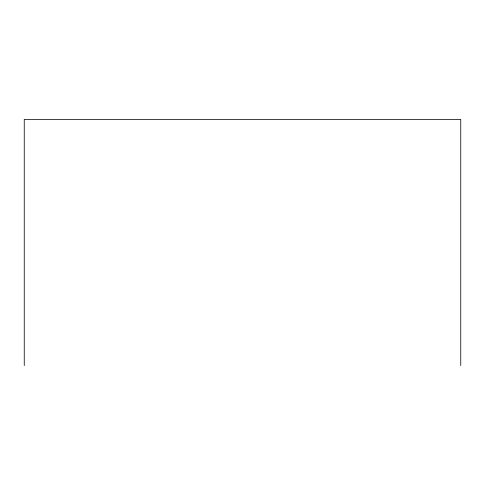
<?xml version="1.0" encoding="UTF-8"?>
<svg xmlns="http://www.w3.org/2000/svg" width="485" height="485" viewBox="0 0 485 485"><rect width="100%" height="100%" fill="white"/><g stroke="black" fill="none" stroke-linecap="round" stroke-linejoin="round"><path stroke-width="0.73" d="M460.75 365.587L460.75 119.413L24.25 119.413L24.25 365.587"/></g></svg>
